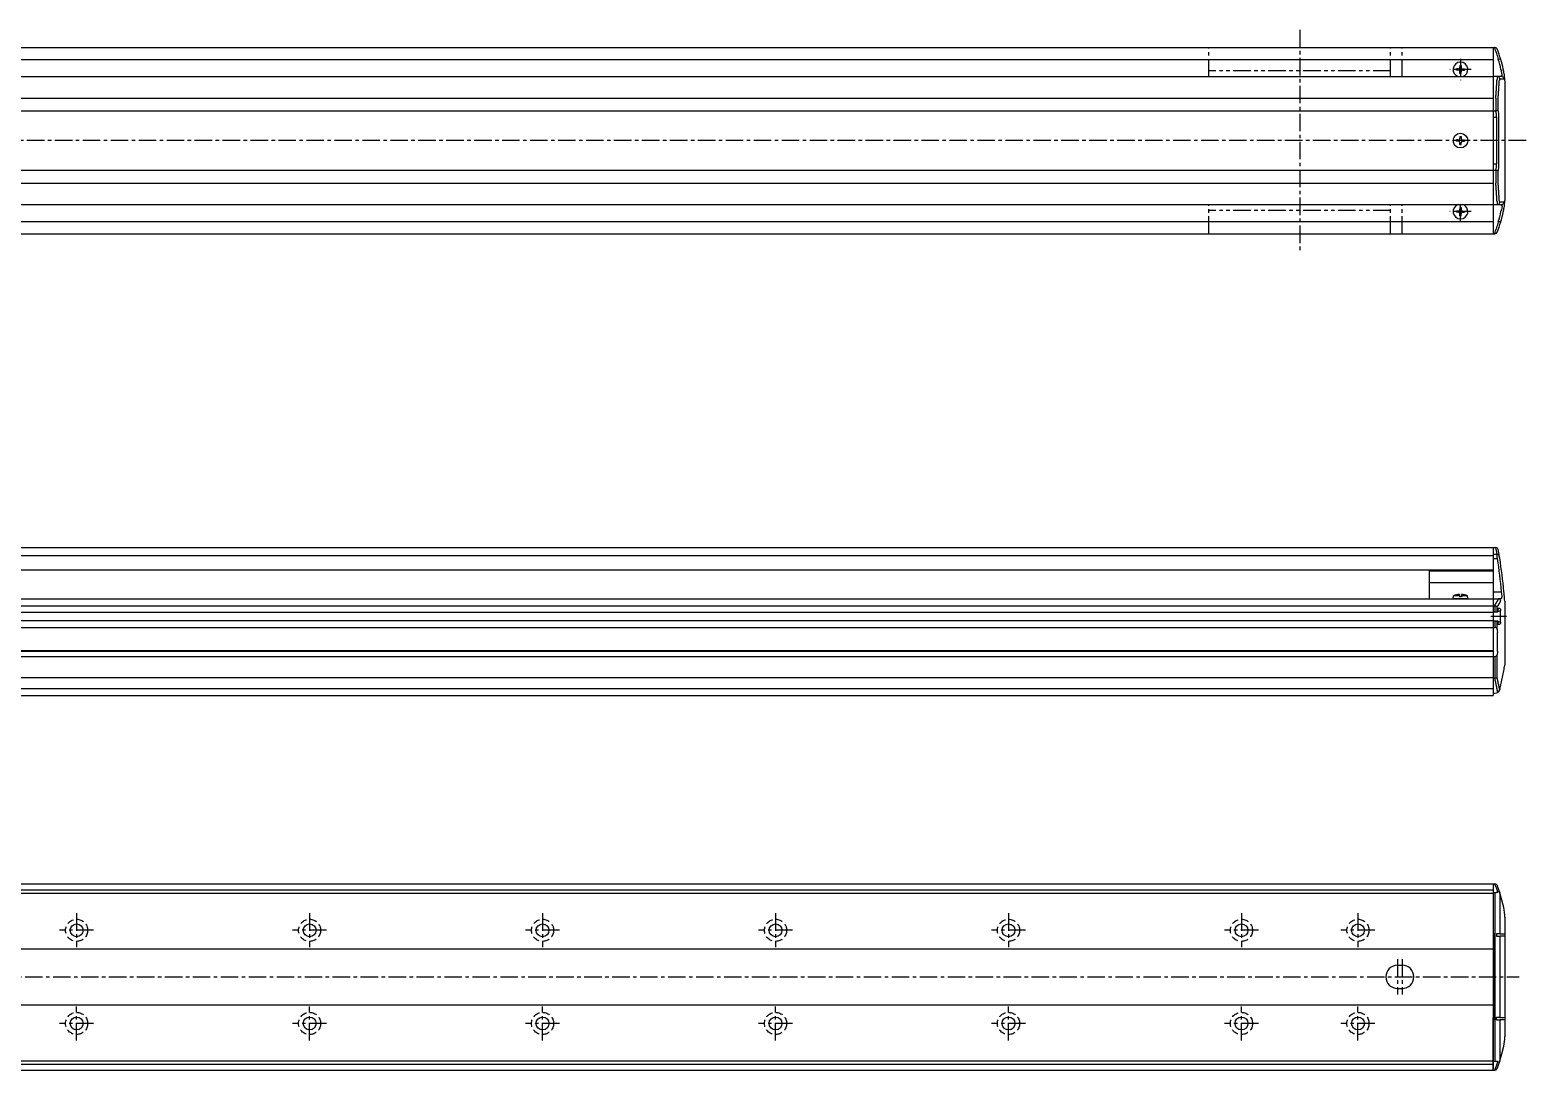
# Model space of a CAD drawing. Extents: x -493 to 783, y 41 to 537.
# Drawn here: x 140 to 783, y 90 to 537 of the extents above; entities that cross this region are included whole.
import ezdxf

# ---------------------------------------------------------------- set-up
doc = ezdxf.new("R2010")
doc.units = 0
for name, pattern in [('CENTER', [12, 7.5, -1.5, 1.5, -1.5]), ('DASHED', [4.5, 3, -1.5]), ('PHANTOM', [15, 7.5, -1.5, 1.5, -1.5, 1.5, -1.5])]:
    doc.linetypes.add(name, pattern=pattern)
doc.layers.get('0').update_dxf_attribs({"linetype": 'CONTINUOUS'})
doc.layers.add('CENTER', color=1, linetype='CENTER')

# ---------------------------------------------------------------- blocks, each defined once
blk = doc.blocks.new('DTL0004')
at = {"color": 0, "linetype": 'CONTINUOUS'}
for p, q in [((-3.15, 0), (-3.04, 1.3)), ((3.15, 0), (-3.15, 0)), ((-0.4, 1.3), (-3.04, 1.3)), ((-0.4, 1.89), (-0.4, 0.9)), ((0.4, 0.9), (-0.4, 0.9)), ((0.4, 1.89), (0.4, 0.9)), ((3.04, 1.3), (0.4, 1.3)), ((3.15, 0), (3.04, 1.3))]:
    blk.add_line(p, q, dxfattribs=at)
for start, end in [(92.87228, 112.35653), (67.64347, 87.12772)]:
    blk.add_arc((0, -6.08), 7.98, start, end, dxfattribs=at)
at = {"color": 0}
blk.add_point((0, 0), dxfattribs=at)
blk.add_point((0, 0), dxfattribs=at)

msp = doc.modelspace()

# ---------------------------------------------------------------- linework, layer by layer
at = {"color": 7, "linetype": 'CONTINUOUS'}
for p, q in [((-293.52, 529.44), (768.48, 529.44)), ((768.48, 529.44), (768.48, 449.44)), ((768.48, 529.44), (769.07, 529.44)), ((769.26, 529.44), (769.07, 529.44)), ((-25.52, 524.24), (768.48, 524.24)), ((754.23, 521.69), (754.23, 520.93)), ((754.23, 521.69), (754.73, 521.69)), ((754.73, 521.69), (754.73, 520.93)), ((770.87, 524.26), (770.73, 524.24)), ((-293.52, 516.94), (768.48, 516.94)), ((-25.52, 516.94), (768.48, 516.94)), ((752.73, 520.19), (752.73, 519.69)), ((753.48, 520.19), (752.73, 520.19)), ((753.48, 519.69), (752.73, 519.69)), ((754.23, 518.19), (754.23, 518.94)), ((754.23, 518.19), (754.73, 518.19)), ((754.73, 518.19), (754.73, 518.94)), ((755.48, 520.19), (756.23, 520.19)), ((755.48, 519.69), (756.23, 519.69)), ((756.23, 520.19), (756.23, 519.69)), ((772.15, 516.94), (768.48, 516.94)), ((771.32, 515.94), (773.15, 515.94)), ((771.87, 519.94), (772.08, 519.2)), ((773.06, 519.16), (772.85, 520.16)), ((773.39, 517.05), (773.38, 517.06)), ((773.48, 515.09), (773.48, 463.79)), ((-293.52, 507.71), (768.48, 507.71)), ((769.66, 507.69), (769.67, 507.69)), ((769.67, 507.69), (769.67, 502.19)), ((770.66, 502.78), (770.66, 507.51)), ((-293.52, 502.17), (768.48, 502.17)), ((768.48, 502.19), (769.56, 502.19)), ((769.67, 502.19), (769.56, 502.19)), ((768.48, 499.44), (770, 499.44)), ((770, 499.44), (770, 479.44)), ((770.98, 479.44), (770.98, 499.44)), ((752.73, 489.69), (752.73, 489.19)), ((753.48, 489.69), (752.73, 489.69)), ((753.48, 489.19), (752.73, 489.19)), ((754.23, 491.19), (754.23, 490.43)), ((754.23, 491.19), (754.73, 491.19)), ((754.23, 487.69), (754.23, 488.44)), ((754.73, 491.19), (754.73, 490.43)), ((754.73, 487.69), (754.73, 488.44)), ((755.48, 489.69), (756.23, 489.69)), ((755.48, 489.19), (756.23, 489.19)), ((756.23, 489.69), (756.23, 489.19)), ((754.23, 487.69), (754.73, 487.69)), ((-293.52, 476.7), (768.48, 476.7)), ((768.48, 479.44), (770, 479.44)), ((768.48, 476.69), (769.56, 476.69)), ((769.56, 476.69), (769.67, 476.68)), ((769.67, 476.68), (769.67, 471.19)), ((770.66, 471.36), (770.66, 476.1)), ((-293.52, 471.17), (768.48, 471.17)), ((769.67, 471.19), (769.66, 471.19)), ((773.15, 462.94), (771.32, 462.94)), ((-291.52, 461.94), (770.48, 461.94)), ((-25.52, 461.94), (768.48, 461.94)), ((752.73, 459.19), (752.73, 458.69)), ((753.48, 459.19), (752.73, 459.19)), ((753.48, 458.69), (752.73, 458.69)), ((754.23, 460.69), (754.23, 459.93)), ((754.23, 460.69), (754.73, 460.69)), ((754.23, 457.19), (754.23, 457.94)), ((754.23, 457.19), (754.73, 457.19)), ((754.73, 460.69), (754.73, 459.93)), ((754.73, 457.19), (754.73, 457.94)), ((755.48, 459.19), (756.23, 459.19)), ((755.48, 458.69), (756.23, 458.69)), ((756.23, 459.19), (756.23, 458.69)), ((768.48, 461.94), (772.15, 461.94)), ((771.87, 458.94), (772.08, 459.67)), ((772.85, 458.72), (773.06, 459.71)), ((773.38, 461.81), (773.39, 461.82)), ((-25.52, 454.64), (768.48, 454.64)), ((770.87, 454.61), (770.73, 454.63)), ((-293.52, 449.44), (768.48, 449.44)), ((768.48, 449.44), (769.07, 449.44)), ((769.07, 449.44), (769.26, 449.44)), ((-25.52, 314.76), (768.48, 314.76)), ((768.48, 314.76), (768.48, 252.26)), ((768.48, 314.76), (768.48, 305.26)), ((768.48, 314.76), (769.66, 314.76)), ((768.48, 314.76), (768.48, 305.26)), ((769.67, 314.76), (769.66, 314.76)), ((-25.52, 311.4), (768.48, 311.4)), ((768.48, 311.87), (770.18, 311.87)), ((768.48, 309.99), (770.33, 309.99)), ((-25.52, 305.26), (768.48, 305.26)), ((740.98, 305.26), (740.98, 292.76)), ((740.98, 304.79), (768.48, 304.79)), ((740.98, 299.8), (768.48, 299.8)), ((768.48, 295.76), (772.15, 295.76)), ((-293.52, 292.76), (768.48, 292.76)), ((-293.52, 289.76), (768.48, 289.76)), ((768.48, 292.76), (770.73, 292.76)), ((768.48, 292.76), (768.48, 251.26)), ((768.48, 289.76), (769.07, 289.76)), ((769.07, 289.76), (769.26, 289.74)), ((769.26, 289.74), (769.26, 287.16)), ((770.2, 287.16), (770.2, 289.18)), ((771.87, 292.76), (770.73, 292.76)), ((770.73, 292.76), (770.87, 292.75)), ((772.08, 292.85), (771.87, 292.76)), ((773.38, 293.08), (773.39, 293.06)), ((773.48, 291.76), (773.48, 264.26)), ((-293.52, 287.01), (768.48, 287.01)), ((-293.52, 283.51), (768.48, 283.51)), ((768.48, 287.16), (770.45, 287.16)), ((768.48, 283.36), (770.45, 283.36)), ((769.26, 283.36), (769.26, 280.49)), ((770.2, 279.69), (770.2, 283.36)), ((771.4, 288.61), (770.45, 288.61)), ((770.45, 288.61), (770.45, 287.16)), ((770.45, 287.61), (771.71, 287.61)), ((770.45, 283.36), (770.45, 281.91)), ((770.45, 282.91), (771.71, 282.91)), ((771.71, 282.91), (771.71, 287.61)), ((-293.52, 280.49), (768.48, 280.49)), ((768.48, 280.49), (769.26, 280.49)), ((770.34, 270.26), (770.34, 278.26)), ((770.45, 281.91), (771.4, 281.91)), ((-293.52, 270.56), (768.48, 270.56)), ((-293.52, 270.26), (768.48, 270.26)), ((-293.52, 268.02), (768.48, 268.02)), ((768.48, 268.02), (769.26, 268.02)), ((769.26, 268.02), (769.26, 258.76)), ((770.2, 259.03), (770.2, 268.83)), ((-293.52, 259.03), (768.48, 259.03)), ((768.48, 258.76), (769.21, 258.76)), ((769.26, 258.76), (769.21, 258.76)), ((-293.52, 254.26), (768.48, 254.26)), ((-293.52, 251.26), (768.48, 251.26)), ((768.48, 252.26), (769.43, 252.26)), ((771.37, 253.79), (771.33, 253.65)), ((-293.52, 170.47), (768.48, 170.47)), ((-293.52, 167.87), (768.48, 167.87)), ((768.48, 170.47), (768.48, 90.47)), ((768.48, 170.47), (768.48, 148.02)), ((768.48, 170.47), (769.21, 170.47)), ((769.21, 170.47), (769.26, 170.47)), ((-293.52, 166.47), (768.48, 166.47)), ((768.48, 166.72), (769.43, 166.72)), ((769.43, 94.23), (769.43, 166.72)), ((771.33, 166.68), (771.37, 166.56)), ((771.37, 166.56), (771.37, 148.97)), ((773.48, 156.12), (773.48, 104.82)), ((768.93, 148.97), (768.48, 148.97)), ((768.48, 148.02), (768.93, 148.02)), ((768.93, 148.97), (768.93, 111.97)), ((771.37, 148.97), (769.98, 148.97)), ((769.98, 148.97), (769.98, 147.97)), ((769.98, 147.97), (771.37, 147.97)), ((771.37, 148.97), (773.31, 148.97)), ((771.37, 147.97), (771.37, 112.97)), ((773.31, 147.97), (771.37, 147.97)), ((773.31, 148.97), (773.48, 148.92)), ((773.48, 147.91), (773.31, 147.97)), ((-293.52, 142.47), (768.48, 142.47)), ((727.48, 135.47), (729.48, 135.47)), ((727.48, 125.47), (729.48, 125.47)), ((-293.52, 118.47), (768.48, 118.47)), ((768.93, 112.93), (768.48, 112.92)), ((768.48, 90.47), (768.48, 112.92)), ((768.93, 111.97), (768.48, 111.97)), ((771.37, 112.97), (769.98, 112.97)), ((769.98, 111.97), (769.98, 112.97)), ((769.98, 111.97), (771.37, 111.97)), ((771.37, 112.97), (773.31, 112.97)), ((771.37, 111.97), (771.37, 94.39)), ((773.31, 111.97), (771.37, 111.97)), ((773.31, 112.97), (773.48, 113.04)), ((773.48, 112.03), (773.31, 111.97)), ((-293.52, 94.47), (768.48, 94.47)), ((-293.52, 93.07), (768.48, 93.07)), ((-293.52, 90.47), (768.48, 90.47)), ((768.48, 94.23), (769.43, 94.23)), ((768.48, 90.47), (769.21, 90.47)), ((769.26, 90.47), (769.21, 90.47)), ((771.37, 94.39), (771.33, 94.27))]:
    msp.add_line(p, q, dxfattribs=at)
at = {"color": 3, "linetype": 'PHANTOM'}
for p, q in [((646.48, 516.94), (646.48, 529.44)), ((724.48, 516.94), (724.48, 529.44)), ((729.48, 516.94), (729.48, 529.44)), ((724.48, 519.44), (646.48, 519.44)), ((646.48, 449.44), (646.48, 461.94)), ((724.48, 459.44), (646.48, 459.44)), ((724.48, 449.44), (724.48, 461.94)), ((729.48, 449.44), (729.48, 461.94))]:
    msp.add_line(p, q, dxfattribs=at)
at = {"color": 7, "linetype": 'CONTINUOUS'}
for points in [[(771.77, 524.26), (771.77, 524.26), (771.75, 524.28), (771.65, 524.34), (771.45, 524.35), (771.18, 524.32), (770.87, 524.26)], [(772.39, 517.74), (772.29, 518.3), (772.08, 519.2)], [(772.39, 461.13), (772.29, 460.57), (772.08, 459.67)], [(771.77, 454.61), (771.77, 454.61), (771.75, 454.59), (771.65, 454.53), (771.45, 454.52), (771.18, 454.55), (770.87, 454.61)], [(770.33, 309.99), (770.3, 310.42), (770.25, 311.04), (770.2, 311.54), (770.18, 311.87)], [(772.08, 292.85), (772.29, 293.25), (772.39, 293.71)], [(771.4, 288.61), (771.41, 288.61), (771.51, 288.54), (771.6, 288.37), (771.67, 288.13), (771.71, 287.83), (771.71, 287.61)], [(771.71, 282.91), (771.71, 282.81), (771.68, 282.49), (771.62, 282.2), (771.53, 282), (771.42, 281.91), (771.4, 281.91)], [(770.2, 279.69), (770.28, 279.2), (770.34, 278.26)], [(770.34, 270.26), (770.32, 269.71), (770.2, 268.83)], [(771.37, 253.79), (772.29, 257.88), (773.06, 261.84)], [(771.33, 166.68), (771.28, 166.78), (771.14, 166.91), (770.88, 166.97), (770.49, 166.9)], [(773.06, 160.2), (772.29, 163.47), (771.37, 166.56)], [(771.37, 94.39), (772.29, 97.48), (773.06, 100.75)], [(770.49, 94.05), (770.7, 93.99), (771, 93.99), (771.23, 94.1), (771.33, 94.27)]]:
    msp.add_lwpolyline(points, dxfattribs=at)
for points in [[(769.66, 507.68, 0), (769.67, 507.75, 0), (769.67, 507.81, 0), (769.68, 507.87, 0), (769.68, 507.93, 0), (769.68, 507.99, 0), (769.69, 508.06, 0), (769.69, 508.12, 0), (769.7, 508.18, 0), (769.7, 508.24, 0), (769.7, 508.3, 0), (769.71, 508.37, 0), (769.71, 508.43, 0), (769.72, 508.49, 0), (769.72, 508.55, 0), (769.73, 508.61, 0), (769.73, 508.68, 0), (769.73, 508.74, 0), (769.74, 508.8, 0), (769.74, 508.86, 0), (769.75, 508.92, 0), (769.75, 508.99, 0), (769.75, 509.05, 0), (769.76, 509.11, 0), (769.76, 509.17, 0), (769.77, 509.23, 0), (769.77, 509.29, 0), (769.77, 509.36, 0), (769.78, 509.42, 0), (769.78, 509.48, 0), (769.79, 509.54, 0), (769.79, 509.6, 0), (769.8, 509.67, 0), (769.8, 509.73, 0), (769.8, 509.79, 0), (769.81, 509.85, 0), (769.81, 509.91, 0), (769.82, 509.98, 0), (769.82, 510.04, 0), (769.82, 510.1, 0), (769.83, 510.16, 0), (769.83, 510.22, 0), (769.84, 510.29, 0), (769.84, 510.35, 0), (769.84, 510.41, 0), (769.85, 510.47, 0), (769.85, 510.53, 0), (769.86, 510.6, 0), (769.86, 510.66, 0), (769.86, 510.72, 0), (769.87, 510.78, 0), (769.87, 510.84, 0), (769.88, 510.91, 0), (769.88, 510.97, 0), (769.88, 511.03, 0), (769.89, 511.09, 0), (769.89, 511.15, 0), (769.9, 511.22, 0), (769.9, 511.28, 0), (769.9, 511.34, 0), (769.91, 511.4, 0), (769.91, 511.46, 0), (769.92, 511.53, 0), (769.92, 511.59, 0), (769.92, 511.65, 0), (769.93, 511.71, 0), (769.93, 511.77, 0), (769.94, 511.84, 0), (769.94, 511.9, 0), (769.94, 511.96, 0), (769.95, 512.02, 0), (769.95, 512.08, 0), (769.96, 512.15, 0), (769.96, 512.21, 0), (769.96, 512.27, 0), (769.97, 512.33, 0), (769.97, 512.39, 0), (769.98, 512.46, 0), (769.98, 512.52, 0), (769.98, 512.58, 0), (769.99, 512.64, 0), (769.99, 512.7, 0), (770, 512.77, 0), (770, 512.83, 0), (770, 512.89, 0), (770.01, 512.95, 0), (770.01, 513.01, 0), (770.02, 513.08, 0), (770.02, 513.14, 0), (770.02, 513.2, 0), (770.03, 513.26, 0), (770.03, 513.32, 0), (770.04, 513.39, 0), (770.04, 513.45, 0), (770.04, 513.51, 0), (770.05, 513.57, 0), (770.05, 513.63, 0), (770.06, 513.7, 0), (770.06, 513.76, 0), (770.06, 513.82, 0), (770.07, 513.88, 0), (770.07, 513.94, 0), (770.07, 514.01, 0), (770.08, 514.07, 0), (770.08, 514.13, 0), (770.09, 514.19, 0), (770.09, 514.25, 0), (770.09, 514.32, 0), (770.1, 514.38, 0), (770.1, 514.44, 0), (770.11, 514.5, 0), (770.11, 514.56, 0), (770.11, 514.63, 0), (770.12, 514.69, 0), (770.12, 514.75, 0), (770.13, 514.81, 0), (770.13, 514.87, 0), (770.13, 514.94, 0), (770.14, 515, 0), (770.14, 515.06, 0), (770.14, 515.12, 0), (770.15, 515.18, 0), (770.15, 515.25, 0), (770.16, 515.31, 0), (770.16, 515.37, 0), (770.16, 515.43, 0), (770.17, 515.49, 0), (770.17, 515.56, 0), (770.18, 515.62, 0)], [(770.66, 507.51, 0), (770.66, 507.57, 0), (770.67, 507.63, 0), (770.67, 507.69, 0), (770.67, 507.75, 0), (770.68, 507.81, 0), (770.68, 507.87, 0), (770.69, 507.93, 0), (770.69, 507.99, 0), (770.69, 508.05, 0), (770.7, 508.11, 0), (770.7, 508.18, 0), (770.71, 508.24, 0), (770.71, 508.3, 0), (770.72, 508.36, 0), (770.72, 508.42, 0), (770.72, 508.48, 0), (770.73, 508.54, 0), (770.73, 508.6, 0), (770.74, 508.66, 0), (770.74, 508.72, 0), (770.74, 508.78, 0), (770.75, 508.84, 0), (770.75, 508.9, 0), (770.76, 508.96, 0), (770.76, 509.02, 0), (770.76, 509.08, 0), (770.77, 509.15, 0), (770.77, 509.21, 0), (770.78, 509.27, 0), (770.78, 509.33, 0), (770.78, 509.39, 0), (770.79, 509.45, 0), (770.79, 509.51, 0), (770.8, 509.57, 0), (770.8, 509.63, 0), (770.8, 509.69, 0), (770.81, 509.75, 0), (770.81, 509.81, 0), (770.82, 509.87, 0), (770.82, 509.93, 0), (770.82, 509.99, 0), (770.83, 510.06, 0), (770.83, 510.12, 0), (770.84, 510.18, 0), (770.84, 510.24, 0), (770.84, 510.3, 0), (770.85, 510.36, 0), (770.85, 510.42, 0), (770.86, 510.48, 0), (770.86, 510.54, 0), (770.86, 510.6, 0), (770.87, 510.66, 0), (770.87, 510.72, 0), (770.88, 510.78, 0), (770.88, 510.84, 0), (770.88, 510.9, 0), (770.89, 510.97, 0), (770.89, 511.03, 0), (770.9, 511.09, 0), (770.9, 511.15, 0), (770.9, 511.21, 0), (770.91, 511.27, 0), (770.91, 511.33, 0), (770.91, 511.39, 0), (770.92, 511.45, 0), (770.92, 511.51, 0), (770.93, 511.57, 0), (770.93, 511.63, 0), (770.93, 511.69, 0), (770.94, 511.75, 0), (770.94, 511.82, 0), (770.95, 511.88, 0), (770.95, 511.94, 0), (770.95, 512, 0), (770.96, 512.06, 0), (770.96, 512.12, 0), (770.97, 512.18, 0), (770.97, 512.24, 0), (770.97, 512.3, 0), (770.98, 512.36, 0), (770.98, 512.42, 0), (770.99, 512.48, 0), (770.99, 512.54, 0), (770.99, 512.6, 0), (771, 512.67, 0), (771, 512.73, 0), (771, 512.79, 0), (771.01, 512.85, 0), (771.01, 512.91, 0), (771.02, 512.97, 0), (771.02, 513.03, 0), (771.02, 513.09, 0), (771.03, 513.15, 0), (771.03, 513.21, 0), (771.04, 513.27, 0), (771.04, 513.33, 0), (771.04, 513.39, 0), (771.05, 513.45, 0), (771.05, 513.52, 0), (771.05, 513.58, 0), (771.06, 513.64, 0), (771.06, 513.7, 0), (771.07, 513.76, 0), (771.07, 513.82, 0), (771.07, 513.88, 0), (771.08, 513.94, 0), (771.08, 514, 0), (771.09, 514.06, 0), (771.09, 514.12, 0), (771.09, 514.18, 0), (771.1, 514.24, 0), (771.1, 514.3, 0), (771.1, 514.37, 0), (771.11, 514.43, 0), (771.11, 514.49, 0), (771.12, 514.55, 0), (771.12, 514.61, 0), (771.12, 514.67, 0), (771.13, 514.73, 0), (771.13, 514.79, 0), (771.13, 514.85, 0), (771.14, 514.91, 0), (771.14, 514.97, 0), (771.15, 515.03, 0), (771.15, 515.09, 0), (771.15, 515.16, 0), (771.16, 515.22, 0), (771.16, 515.28, 0)], [(770.18, 463.25, 0), (770.17, 463.31, 0), (770.17, 463.38, 0), (770.16, 463.44, 0), (770.16, 463.5, 0), (770.16, 463.56, 0), (770.15, 463.62, 0), (770.15, 463.69, 0), (770.14, 463.75, 0), (770.14, 463.81, 0), (770.14, 463.87, 0), (770.13, 463.93, 0), (770.13, 464, 0), (770.13, 464.06, 0), (770.12, 464.12, 0), (770.12, 464.18, 0), (770.11, 464.24, 0), (770.11, 464.31, 0), (770.11, 464.37, 0), (770.1, 464.43, 0), (770.1, 464.49, 0), (770.09, 464.55, 0), (770.09, 464.62, 0), (770.09, 464.68, 0), (770.08, 464.74, 0), (770.08, 464.8, 0), (770.07, 464.86, 0), (770.07, 464.93, 0), (770.07, 464.99, 0), (770.06, 465.05, 0), (770.06, 465.11, 0), (770.06, 465.17, 0), (770.05, 465.24, 0), (770.05, 465.3, 0), (770.04, 465.36, 0), (770.04, 465.42, 0), (770.04, 465.48, 0), (770.03, 465.55, 0), (770.03, 465.61, 0), (770.02, 465.67, 0), (770.02, 465.73, 0), (770.02, 465.79, 0), (770.01, 465.86, 0), (770.01, 465.92, 0), (770, 465.98, 0), (770, 466.04, 0), (770, 466.1, 0), (769.99, 466.17, 0), (769.99, 466.23, 0), (769.98, 466.29, 0), (769.98, 466.35, 0), (769.98, 466.41, 0), (769.97, 466.48, 0), (769.97, 466.54, 0), (769.96, 466.6, 0), (769.96, 466.66, 0), (769.96, 466.72, 0), (769.95, 466.79, 0), (769.95, 466.85, 0), (769.94, 466.91, 0), (769.94, 466.97, 0), (769.94, 467.03, 0), (769.93, 467.1, 0), (769.93, 467.16, 0), (769.92, 467.22, 0), (769.92, 467.28, 0), (769.92, 467.34, 0), (769.91, 467.41, 0), (769.91, 467.47, 0), (769.9, 467.53, 0), (769.9, 467.59, 0), (769.9, 467.65, 0), (769.89, 467.72, 0), (769.89, 467.78, 0), (769.88, 467.84, 0), (769.88, 467.9, 0), (769.88, 467.96, 0), (769.87, 468.03, 0), (769.87, 468.09, 0), (769.86, 468.15, 0), (769.86, 468.21, 0), (769.86, 468.27, 0), (769.85, 468.34, 0), (769.85, 468.4, 0), (769.84, 468.46, 0), (769.84, 468.52, 0), (769.84, 468.58, 0), (769.83, 468.65, 0), (769.83, 468.71, 0), (769.82, 468.77, 0), (769.82, 468.83, 0), (769.82, 468.89, 0), (769.81, 468.96, 0), (769.81, 469.02, 0), (769.8, 469.08, 0), (769.8, 469.14, 0), (769.8, 469.2, 0), (769.79, 469.27, 0), (769.79, 469.33, 0), (769.78, 469.39, 0), (769.78, 469.45, 0), (769.77, 469.51, 0), (769.77, 469.58, 0), (769.77, 469.64, 0), (769.76, 469.7, 0), (769.76, 469.76, 0), (769.75, 469.82, 0), (769.75, 469.88, 0), (769.75, 469.95, 0), (769.74, 470.01, 0), (769.74, 470.07, 0), (769.73, 470.13, 0), (769.73, 470.19, 0), (769.73, 470.26, 0), (769.72, 470.32, 0), (769.72, 470.38, 0), (769.71, 470.44, 0), (769.71, 470.5, 0), (769.7, 470.57, 0), (769.7, 470.63, 0), (769.7, 470.69, 0), (769.69, 470.75, 0), (769.69, 470.81, 0), (769.68, 470.88, 0), (769.68, 470.94, 0), (769.68, 471, 0), (769.67, 471.06, 0), (769.67, 471.12, 0), (769.66, 471.18, 0)], [(771.16, 463.59, 0), (771.16, 463.65, 0), (771.15, 463.71, 0), (771.15, 463.78, 0), (771.15, 463.84, 0), (771.14, 463.9, 0), (771.14, 463.96, 0), (771.13, 464.02, 0), (771.13, 464.08, 0), (771.13, 464.14, 0), (771.12, 464.2, 0), (771.12, 464.26, 0), (771.12, 464.32, 0), (771.11, 464.38, 0), (771.11, 464.44, 0), (771.1, 464.5, 0), (771.1, 464.57, 0), (771.1, 464.63, 0), (771.09, 464.69, 0), (771.09, 464.75, 0), (771.09, 464.81, 0), (771.08, 464.87, 0), (771.08, 464.93, 0), (771.07, 464.99, 0), (771.07, 465.05, 0), (771.07, 465.11, 0), (771.06, 465.17, 0), (771.06, 465.23, 0), (771.05, 465.29, 0), (771.05, 465.35, 0), (771.05, 465.42, 0), (771.04, 465.48, 0), (771.04, 465.54, 0), (771.04, 465.6, 0), (771.03, 465.66, 0), (771.03, 465.72, 0), (771.02, 465.78, 0), (771.02, 465.84, 0), (771.02, 465.9, 0), (771.01, 465.96, 0), (771.01, 466.02, 0), (771, 466.08, 0), (771, 466.14, 0), (771, 466.2, 0), (770.99, 466.27, 0), (770.99, 466.33, 0), (770.99, 466.39, 0), (770.98, 466.45, 0), (770.98, 466.51, 0), (770.97, 466.57, 0), (770.97, 466.63, 0), (770.97, 466.69, 0), (770.96, 466.75, 0), (770.96, 466.81, 0), (770.95, 466.87, 0), (770.95, 466.93, 0), (770.95, 466.99, 0), (770.94, 467.05, 0), (770.94, 467.12, 0), (770.93, 467.18, 0), (770.93, 467.24, 0), (770.93, 467.3, 0), (770.92, 467.36, 0), (770.92, 467.42, 0), (770.91, 467.48, 0), (770.91, 467.54, 0), (770.91, 467.6, 0), (770.9, 467.66, 0), (770.9, 467.72, 0), (770.9, 467.78, 0), (770.89, 467.84, 0), (770.89, 467.9, 0), (770.88, 467.97, 0), (770.88, 468.03, 0), (770.88, 468.09, 0), (770.87, 468.15, 0), (770.87, 468.21, 0), (770.86, 468.27, 0), (770.86, 468.33, 0), (770.86, 468.39, 0), (770.85, 468.45, 0), (770.85, 468.51, 0), (770.84, 468.57, 0), (770.84, 468.63, 0), (770.84, 468.69, 0), (770.83, 468.75, 0), (770.83, 468.81, 0), (770.82, 468.88, 0), (770.82, 468.94, 0), (770.82, 469, 0), (770.81, 469.06, 0), (770.81, 469.12, 0), (770.8, 469.18, 0), (770.8, 469.24, 0), (770.8, 469.3, 0), (770.79, 469.36, 0), (770.79, 469.42, 0), (770.78, 469.48, 0), (770.78, 469.54, 0), (770.78, 469.6, 0), (770.77, 469.66, 0), (770.77, 469.72, 0), (770.76, 469.78, 0), (770.76, 469.85, 0), (770.76, 469.91, 0), (770.75, 469.97, 0), (770.75, 470.03, 0), (770.74, 470.09, 0), (770.74, 470.15, 0), (770.74, 470.21, 0), (770.73, 470.27, 0), (770.73, 470.33, 0), (770.72, 470.39, 0), (770.72, 470.45, 0), (770.72, 470.51, 0), (770.71, 470.57, 0), (770.71, 470.63, 0), (770.7, 470.69, 0), (770.7, 470.76, 0), (770.69, 470.82, 0), (770.69, 470.88, 0), (770.69, 470.94, 0), (770.68, 471, 0), (770.68, 471.06, 0), (770.67, 471.12, 0), (770.67, 471.18, 0), (770.67, 471.24, 0), (770.66, 471.3, 0), (770.66, 471.36, 0)], [(769.07, 289.76, 0), (769.08, 289.78, 0), (769.1, 289.8, 0), (769.11, 289.83, 0), (769.13, 289.85, 0), (769.15, 289.87, 0), (769.16, 289.9, 0), (769.18, 289.92, 0), (769.19, 289.94, 0), (769.21, 289.96, 0), (769.22, 289.99, 0), (769.24, 290.01, 0), (769.26, 290.03, 0), (769.27, 290.06, 0), (769.29, 290.08, 0), (769.3, 290.1, 0), (769.32, 290.13, 0), (769.33, 290.15, 0), (769.35, 290.17, 0), (769.36, 290.19, 0), (769.38, 290.22, 0), (769.4, 290.24, 0), (769.41, 290.26, 0), (769.43, 290.29, 0), (769.44, 290.31, 0), (769.46, 290.33, 0), (769.47, 290.36, 0), (769.49, 290.38, 0), (769.5, 290.4, 0), (769.52, 290.43, 0), (769.53, 290.45, 0), (769.55, 290.47, 0), (769.56, 290.5, 0), (769.58, 290.52, 0), (769.59, 290.54, 0), (769.61, 290.57, 0), (769.62, 290.59, 0), (769.64, 290.61, 0), (769.65, 290.63, 0), (769.67, 290.66, 0), (769.68, 290.68, 0), (769.7, 290.7, 0), (769.71, 290.73, 0), (769.73, 290.75, 0), (769.74, 290.77, 0), (769.76, 290.8, 0), (769.77, 290.82, 0), (769.79, 290.84, 0), (769.8, 290.87, 0), (769.81, 290.89, 0), (769.83, 290.91, 0), (769.84, 290.94, 0), (769.86, 290.96, 0), (769.87, 290.98, 0), (769.89, 291.01, 0), (769.9, 291.03, 0), (769.92, 291.05, 0), (769.93, 291.08, 0), (769.94, 291.1, 0), (769.96, 291.12, 0), (769.97, 291.15, 0), (769.99, 291.17, 0), (770, 291.19, 0), (770.02, 291.22, 0), (770.03, 291.24, 0), (770.04, 291.26, 0), (770.06, 291.29, 0), (770.07, 291.31, 0), (770.09, 291.33, 0), (770.1, 291.36, 0), (770.11, 291.38, 0), (770.13, 291.4, 0), (770.14, 291.43, 0), (770.16, 291.45, 0), (770.17, 291.47, 0), (770.18, 291.5, 0), (770.2, 291.52, 0), (770.21, 291.54, 0), (770.22, 291.57, 0), (770.24, 291.59, 0), (770.25, 291.61, 0), (770.27, 291.64, 0), (770.28, 291.66, 0), (770.29, 291.69, 0), (770.31, 291.71, 0), (770.32, 291.73, 0), (770.33, 291.76, 0), (770.35, 291.78, 0), (770.36, 291.8, 0), (770.37, 291.83, 0), (770.39, 291.85, 0), (770.4, 291.87, 0), (770.41, 291.9, 0), (770.43, 291.92, 0), (770.44, 291.94, 0), (770.45, 291.97, 0), (770.47, 291.99, 0), (770.48, 292.01, 0), (770.49, 292.04, 0), (770.51, 292.06, 0), (770.52, 292.08, 0), (770.53, 292.11, 0), (770.54, 292.13, 0), (770.56, 292.16, 0), (770.57, 292.18, 0), (770.58, 292.2, 0), (770.6, 292.23, 0), (770.61, 292.25, 0), (770.62, 292.27, 0), (770.64, 292.3, 0), (770.65, 292.32, 0), (770.66, 292.34, 0), (770.67, 292.37, 0), (770.69, 292.39, 0), (770.7, 292.42, 0), (770.71, 292.44, 0), (770.72, 292.46, 0), (770.74, 292.49, 0), (770.75, 292.51, 0), (770.76, 292.53, 0), (770.77, 292.56, 0), (770.79, 292.58, 0), (770.8, 292.6, 0), (770.81, 292.63, 0), (770.82, 292.65, 0), (770.84, 292.68, 0), (770.85, 292.7, 0), (770.86, 292.72, 0), (770.87, 292.75, 0)], [(770.2, 289.18, 0), (770.21, 289.2, 0), (770.22, 289.22, 0), (770.24, 289.24, 0), (770.25, 289.26, 0), (770.26, 289.28, 0), (770.28, 289.3, 0), (770.29, 289.32, 0), (770.3, 289.34, 0), (770.32, 289.36, 0), (770.33, 289.38, 0), (770.35, 289.4, 0), (770.36, 289.42, 0), (770.37, 289.44, 0), (770.39, 289.46, 0), (770.4, 289.48, 0), (770.41, 289.5, 0), (770.43, 289.52, 0), (770.44, 289.54, 0), (770.45, 289.56, 0), (770.47, 289.58, 0), (770.48, 289.6, 0), (770.49, 289.62, 0), (770.5, 289.64, 0), (770.52, 289.66, 0), (770.53, 289.68, 0), (770.54, 289.7, 0), (770.56, 289.72, 0), (770.57, 289.74, 0), (770.58, 289.76, 0), (770.6, 289.78, 0), (770.61, 289.8, 0), (770.62, 289.82, 0), (770.64, 289.84, 0), (770.65, 289.86, 0), (770.66, 289.88, 0), (770.67, 289.9, 0), (770.69, 289.92, 0), (770.7, 289.94, 0), (770.71, 289.96, 0), (770.73, 289.98, 0), (770.74, 290, 0), (770.75, 290.02, 0), (770.76, 290.04, 0), (770.78, 290.06, 0), (770.79, 290.08, 0), (770.8, 290.1, 0), (770.81, 290.12, 0), (770.83, 290.14, 0), (770.84, 290.16, 0), (770.85, 290.18, 0), (770.87, 290.2, 0), (770.88, 290.22, 0), (770.89, 290.24, 0), (770.9, 290.26, 0), (770.92, 290.28, 0), (770.93, 290.3, 0), (770.94, 290.32, 0), (770.95, 290.34, 0), (770.96, 290.36, 0), (770.98, 290.38, 0), (770.99, 290.4, 0), (771, 290.42, 0), (771.01, 290.44, 0), (771.03, 290.46, 0), (771.04, 290.48, 0), (771.05, 290.5, 0), (771.06, 290.52, 0), (771.08, 290.54, 0), (771.09, 290.56, 0), (771.1, 290.58, 0), (771.11, 290.6, 0), (771.12, 290.62, 0), (771.14, 290.64, 0), (771.15, 290.66, 0), (771.16, 290.68, 0), (771.17, 290.7, 0), (771.18, 290.72, 0), (771.2, 290.74, 0), (771.21, 290.76, 0), (771.22, 290.78, 0), (771.23, 290.8, 0), (771.24, 290.82, 0), (771.26, 290.84, 0), (771.27, 290.86, 0), (771.28, 290.88, 0), (771.29, 290.9, 0), (771.3, 290.92, 0), (771.31, 290.94, 0), (771.33, 290.96, 0), (771.34, 290.99, 0), (771.35, 291.01, 0), (771.36, 291.03, 0), (771.37, 291.05, 0), (771.38, 291.07, 0), (771.4, 291.09, 0), (771.41, 291.11, 0), (771.42, 291.13, 0), (771.43, 291.15, 0), (771.44, 291.17, 0), (771.45, 291.19, 0), (771.47, 291.21, 0), (771.48, 291.23, 0), (771.49, 291.25, 0), (771.5, 291.27, 0), (771.51, 291.29, 0), (771.52, 291.31, 0), (771.53, 291.33, 0), (771.54, 291.35, 0), (771.56, 291.37, 0), (771.57, 291.39, 0), (771.58, 291.41, 0), (771.59, 291.43, 0), (771.6, 291.45, 0), (771.61, 291.47, 0), (771.62, 291.49, 0), (771.63, 291.51, 0), (771.65, 291.53, 0), (771.66, 291.55, 0), (771.67, 291.57, 0), (771.68, 291.59, 0), (771.69, 291.61, 0), (771.7, 291.64, 0), (771.71, 291.66, 0), (771.72, 291.68, 0), (771.73, 291.7, 0), (771.74, 291.72, 0), (771.76, 291.74, 0), (771.77, 291.76, 0)], [(770.49, 252.56, 0), (770.48, 252.61, 0), (770.47, 252.66, 0), (770.46, 252.71, 0), (770.45, 252.76, 0), (770.44, 252.81, 0), (770.44, 252.86, 0), (770.43, 252.91, 0), (770.42, 252.96, 0), (770.41, 253, 0), (770.4, 253.05, 0), (770.39, 253.1, 0), (770.38, 253.15, 0), (770.37, 253.2, 0), (770.36, 253.25, 0), (770.35, 253.3, 0), (770.34, 253.35, 0), (770.33, 253.39, 0), (770.32, 253.44, 0), (770.32, 253.49, 0), (770.31, 253.54, 0), (770.3, 253.59, 0), (770.29, 253.64, 0), (770.28, 253.69, 0), (770.27, 253.74, 0), (770.26, 253.78, 0), (770.25, 253.83, 0), (770.24, 253.88, 0), (770.23, 253.93, 0), (770.22, 253.98, 0), (770.21, 254.03, 0), (770.2, 254.08, 0), (770.19, 254.13, 0), (770.18, 254.17, 0), (770.17, 254.22, 0), (770.16, 254.27, 0), (770.15, 254.32, 0), (770.14, 254.37, 0), (770.13, 254.42, 0), (770.13, 254.47, 0), (770.12, 254.51, 0), (770.11, 254.56, 0), (770.1, 254.61, 0), (770.09, 254.66, 0), (770.08, 254.71, 0), (770.07, 254.76, 0), (770.06, 254.81, 0), (770.05, 254.85, 0), (770.04, 254.9, 0), (770.03, 254.95, 0), (770.02, 255, 0), (770.01, 255.05, 0), (770, 255.1, 0), (769.99, 255.15, 0), (769.98, 255.19, 0), (769.97, 255.24, 0), (769.96, 255.29, 0), (769.95, 255.34, 0), (769.94, 255.39, 0), (769.93, 255.44, 0), (769.92, 255.48, 0), (769.91, 255.53, 0), (769.9, 255.58, 0), (769.89, 255.63, 0), (769.88, 255.68, 0), (769.87, 255.73, 0), (769.86, 255.78, 0), (769.85, 255.82, 0), (769.84, 255.87, 0), (769.83, 255.92, 0), (769.82, 255.97, 0), (769.81, 256.02, 0), (769.8, 256.07, 0), (769.79, 256.11, 0), (769.78, 256.16, 0), (769.77, 256.21, 0), (769.76, 256.26, 0), (769.75, 256.31, 0), (769.74, 256.36, 0), (769.73, 256.4, 0), (769.72, 256.45, 0), (769.71, 256.5, 0), (769.7, 256.55, 0), (769.69, 256.6, 0), (769.68, 256.64, 0), (769.67, 256.69, 0), (769.66, 256.74, 0), (769.65, 256.79, 0), (769.64, 256.84, 0), (769.63, 256.89, 0), (769.62, 256.93, 0), (769.61, 256.98, 0), (769.59, 257.03, 0), (769.58, 257.08, 0), (769.57, 257.13, 0), (769.56, 257.17, 0), (769.55, 257.22, 0), (769.54, 257.27, 0), (769.53, 257.32, 0), (769.52, 257.37, 0), (769.51, 257.42, 0), (769.5, 257.46, 0), (769.49, 257.51, 0), (769.48, 257.56, 0), (769.47, 257.61, 0), (769.46, 257.66, 0), (769.45, 257.7, 0), (769.44, 257.75, 0), (769.43, 257.8, 0), (769.42, 257.85, 0), (769.41, 257.9, 0), (769.4, 257.94, 0), (769.38, 257.99, 0), (769.37, 258.04, 0), (769.36, 258.09, 0), (769.35, 258.14, 0), (769.34, 258.18, 0), (769.33, 258.23, 0), (769.32, 258.28, 0), (769.31, 258.33, 0), (769.3, 258.37, 0), (769.29, 258.42, 0), (769.28, 258.47, 0), (769.27, 258.52, 0), (769.26, 258.57, 0), (769.24, 258.61, 0), (769.23, 258.66, 0), (769.22, 258.71, 0), (769.21, 258.76, 0)], [(771.33, 253.65, 0), (771.32, 253.69, 0), (771.31, 253.73, 0), (771.31, 253.78, 0), (771.3, 253.82, 0), (771.29, 253.86, 0), (771.28, 253.9, 0), (771.27, 253.94, 0), (771.27, 253.99, 0), (771.26, 254.03, 0), (771.25, 254.07, 0), (771.24, 254.11, 0), (771.23, 254.16, 0), (771.22, 254.2, 0), (771.22, 254.24, 0), (771.21, 254.28, 0), (771.2, 254.33, 0), (771.19, 254.37, 0), (771.18, 254.41, 0), (771.17, 254.45, 0), (771.17, 254.5, 0), (771.16, 254.54, 0), (771.15, 254.58, 0), (771.14, 254.62, 0), (771.13, 254.66, 0), (771.12, 254.71, 0), (771.11, 254.75, 0), (771.11, 254.79, 0), (771.1, 254.83, 0), (771.09, 254.88, 0), (771.08, 254.92, 0), (771.07, 254.96, 0), (771.06, 255, 0), (771.06, 255.04, 0), (771.05, 255.09, 0), (771.04, 255.13, 0), (771.03, 255.17, 0), (771.02, 255.21, 0), (771.01, 255.26, 0), (771, 255.3, 0), (771, 255.34, 0), (770.99, 255.38, 0), (770.98, 255.42, 0), (770.97, 255.47, 0), (770.96, 255.51, 0), (770.95, 255.55, 0), (770.94, 255.59, 0), (770.93, 255.63, 0), (770.93, 255.68, 0), (770.92, 255.72, 0), (770.91, 255.76, 0), (770.9, 255.8, 0), (770.89, 255.85, 0), (770.88, 255.89, 0), (770.87, 255.93, 0), (770.86, 255.97, 0), (770.86, 256.01, 0), (770.85, 256.06, 0), (770.84, 256.1, 0), (770.83, 256.14, 0), (770.82, 256.18, 0), (770.81, 256.22, 0), (770.8, 256.27, 0), (770.79, 256.31, 0), (770.79, 256.35, 0), (770.78, 256.39, 0), (770.77, 256.43, 0), (770.76, 256.48, 0), (770.75, 256.52, 0), (770.74, 256.56, 0), (770.73, 256.6, 0), (770.72, 256.64, 0), (770.71, 256.69, 0), (770.71, 256.73, 0), (770.7, 256.77, 0), (770.69, 256.81, 0), (770.68, 256.85, 0), (770.67, 256.9, 0), (770.66, 256.94, 0), (770.65, 256.98, 0), (770.64, 257.02, 0), (770.63, 257.06, 0), (770.62, 257.11, 0), (770.62, 257.15, 0), (770.61, 257.19, 0), (770.6, 257.23, 0), (770.59, 257.27, 0), (770.58, 257.31, 0), (770.57, 257.36, 0), (770.56, 257.4, 0), (770.55, 257.44, 0), (770.54, 257.48, 0), (770.53, 257.52, 0), (770.52, 257.57, 0), (770.51, 257.61, 0), (770.51, 257.65, 0), (770.5, 257.69, 0), (770.49, 257.73, 0), (770.48, 257.77, 0), (770.47, 257.82, 0), (770.46, 257.86, 0), (770.45, 257.9, 0), (770.44, 257.94, 0), (770.43, 257.98, 0), (770.42, 258.03, 0), (770.41, 258.07, 0), (770.4, 258.11, 0), (770.39, 258.15, 0), (770.39, 258.19, 0), (770.38, 258.23, 0), (770.37, 258.28, 0), (770.36, 258.32, 0), (770.35, 258.36, 0), (770.34, 258.4, 0), (770.33, 258.44, 0), (770.32, 258.48, 0), (770.31, 258.53, 0), (770.3, 258.57, 0), (770.29, 258.61, 0), (770.28, 258.65, 0), (770.27, 258.69, 0), (770.26, 258.73, 0), (770.25, 258.78, 0), (770.24, 258.82, 0), (770.23, 258.86, 0), (770.22, 258.9, 0), (770.22, 258.94, 0), (770.21, 258.98, 0), (770.2, 259.03, 0)], [(769.43, 166.72, 0), (769.43, 166.72, 0), (769.44, 166.72, 0), (769.45, 166.72, 0), (769.46, 166.72, 0), (769.47, 166.72, 0), (769.48, 166.72, 0), (769.49, 166.72, 0), (769.5, 166.72, 0), (769.5, 166.72, 0), (769.51, 166.72, 0), (769.52, 166.72, 0), (769.53, 166.72, 0), (769.54, 166.72, 0), (769.55, 166.72, 0), (769.56, 166.72, 0), (769.57, 166.72, 0), (769.57, 166.72, 0), (769.58, 166.72, 0), (769.59, 166.72, 0), (769.6, 166.72, 0), (769.61, 166.72, 0), (769.62, 166.72, 0), (769.63, 166.72, 0), (769.64, 166.73, 0), (769.64, 166.73, 0), (769.65, 166.73, 0), (769.66, 166.73, 0), (769.67, 166.73, 0), (769.68, 166.73, 0), (769.69, 166.73, 0), (769.7, 166.73, 0), (769.71, 166.73, 0), (769.71, 166.73, 0), (769.72, 166.73, 0), (769.73, 166.73, 0), (769.74, 166.73, 0), (769.75, 166.73, 0), (769.76, 166.73, 0), (769.77, 166.74, 0), (769.77, 166.74, 0), (769.78, 166.74, 0), (769.79, 166.74, 0), (769.8, 166.74, 0), (769.81, 166.74, 0), (769.82, 166.74, 0), (769.83, 166.74, 0), (769.84, 166.74, 0), (769.84, 166.74, 0), (769.85, 166.75, 0), (769.86, 166.75, 0), (769.87, 166.75, 0), (769.88, 166.75, 0), (769.89, 166.75, 0), (769.9, 166.75, 0), (769.9, 166.75, 0), (769.91, 166.75, 0), (769.92, 166.75, 0), (769.93, 166.76, 0), (769.94, 166.76, 0), (769.95, 166.76, 0), (769.95, 166.76, 0), (769.96, 166.76, 0), (769.97, 166.76, 0), (769.98, 166.76, 0), (769.99, 166.77, 0), (770, 166.77, 0), (770, 166.77, 0), (770.01, 166.77, 0), (770.02, 166.77, 0), (770.03, 166.77, 0), (770.04, 166.77, 0), (770.05, 166.78, 0), (770.06, 166.78, 0), (770.06, 166.78, 0), (770.07, 166.78, 0), (770.08, 166.78, 0), (770.09, 166.78, 0), (770.1, 166.79, 0), (770.1, 166.79, 0), (770.11, 166.79, 0), (770.12, 166.79, 0), (770.13, 166.79, 0), (770.14, 166.79, 0), (770.15, 166.8, 0), (770.15, 166.8, 0), (770.16, 166.8, 0), (770.17, 166.8, 0), (770.18, 166.8, 0), (770.19, 166.81, 0), (770.19, 166.81, 0), (770.2, 166.81, 0), (770.21, 166.81, 0), (770.22, 166.81, 0), (770.23, 166.82, 0), (770.23, 166.82, 0), (770.24, 166.82, 0), (770.25, 166.82, 0), (770.26, 166.82, 0), (770.27, 166.83, 0), (770.27, 166.83, 0), (770.28, 166.83, 0), (770.29, 166.83, 0), (770.3, 166.83, 0), (770.31, 166.84, 0), (770.31, 166.84, 0), (770.32, 166.84, 0), (770.33, 166.84, 0), (770.34, 166.85, 0), (770.35, 166.85, 0), (770.35, 166.85, 0), (770.36, 166.85, 0), (770.37, 166.86, 0), (770.38, 166.86, 0), (770.38, 166.86, 0), (770.39, 166.86, 0), (770.4, 166.86, 0), (770.41, 166.87, 0), (770.41, 166.87, 0), (770.42, 166.87, 0), (770.43, 166.87, 0), (770.44, 166.88, 0), (770.45, 166.88, 0), (770.45, 166.88, 0), (770.46, 166.89, 0), (770.47, 166.89, 0), (770.48, 166.89, 0), (770.48, 166.89, 0), (770.49, 166.9, 0)], [(770.49, 94.05, 0), (770.48, 94.05, 0), (770.48, 94.05, 0), (770.47, 94.06, 0), (770.46, 94.06, 0), (770.45, 94.06, 0), (770.45, 94.06, 0), (770.44, 94.07, 0), (770.43, 94.07, 0), (770.42, 94.07, 0), (770.41, 94.07, 0), (770.41, 94.08, 0), (770.4, 94.08, 0), (770.39, 94.08, 0), (770.38, 94.08, 0), (770.38, 94.09, 0), (770.37, 94.09, 0), (770.36, 94.09, 0), (770.35, 94.09, 0), (770.35, 94.1, 0), (770.34, 94.1, 0), (770.33, 94.1, 0), (770.32, 94.1, 0), (770.31, 94.1, 0), (770.31, 94.11, 0), (770.3, 94.11, 0), (770.29, 94.11, 0), (770.28, 94.11, 0), (770.27, 94.12, 0), (770.27, 94.12, 0), (770.26, 94.12, 0), (770.25, 94.12, 0), (770.24, 94.12, 0), (770.23, 94.13, 0), (770.23, 94.13, 0), (770.22, 94.13, 0), (770.21, 94.13, 0), (770.2, 94.13, 0), (770.19, 94.14, 0), (770.19, 94.14, 0), (770.18, 94.14, 0), (770.17, 94.14, 0), (770.16, 94.14, 0), (770.15, 94.15, 0), (770.15, 94.15, 0), (770.14, 94.15, 0), (770.13, 94.15, 0), (770.12, 94.15, 0), (770.11, 94.15, 0), (770.1, 94.16, 0), (770.1, 94.16, 0), (770.09, 94.16, 0), (770.08, 94.16, 0), (770.07, 94.16, 0), (770.06, 94.16, 0), (770.06, 94.17, 0), (770.05, 94.17, 0), (770.04, 94.17, 0), (770.03, 94.17, 0), (770.02, 94.17, 0), (770.01, 94.17, 0), (770, 94.17, 0), (770, 94.18, 0), (769.99, 94.18, 0), (769.98, 94.18, 0), (769.97, 94.18, 0), (769.96, 94.18, 0), (769.95, 94.18, 0), (769.95, 94.18, 0), (769.94, 94.19, 0), (769.93, 94.19, 0), (769.92, 94.19, 0), (769.91, 94.19, 0), (769.9, 94.19, 0), (769.9, 94.19, 0), (769.89, 94.19, 0), (769.88, 94.19, 0), (769.87, 94.2, 0), (769.86, 94.2, 0), (769.85, 94.2, 0), (769.84, 94.2, 0), (769.84, 94.2, 0), (769.83, 94.2, 0), (769.82, 94.2, 0), (769.81, 94.2, 0), (769.8, 94.2, 0), (769.79, 94.2, 0), (769.78, 94.21, 0), (769.77, 94.21, 0), (769.77, 94.21, 0), (769.76, 94.21, 0), (769.75, 94.21, 0), (769.74, 94.21, 0), (769.73, 94.21, 0), (769.72, 94.21, 0), (769.71, 94.21, 0), (769.71, 94.21, 0), (769.7, 94.21, 0), (769.69, 94.21, 0), (769.68, 94.22, 0), (769.67, 94.22, 0), (769.66, 94.22, 0), (769.65, 94.22, 0), (769.64, 94.22, 0), (769.64, 94.22, 0), (769.63, 94.22, 0), (769.62, 94.22, 0), (769.61, 94.22, 0), (769.6, 94.22, 0), (769.59, 94.22, 0), (769.58, 94.22, 0), (769.57, 94.22, 0), (769.57, 94.22, 0), (769.56, 94.22, 0), (769.55, 94.22, 0), (769.54, 94.22, 0), (769.53, 94.22, 0), (769.52, 94.22, 0), (769.51, 94.22, 0), (769.5, 94.22, 0), (769.5, 94.22, 0), (769.49, 94.22, 0), (769.48, 94.22, 0), (769.47, 94.22, 0), (769.46, 94.22, 0), (769.45, 94.22, 0), (769.44, 94.22, 0), (769.43, 94.22, 0), (769.43, 94.22, 0)]]:
    msp.add_polyline3d(points, dxfattribs=at)
for centre, radius in [((754.48, 489.44), 3.15), ((160.48, 150.47), 2.75), ((260.48, 150.47), 2.75), ((360.48, 150.47), 2.75), ((460.48, 150.47), 2.75), ((560.48, 150.47), 2.75), ((660.48, 150.47), 2.75), ((710.48, 150.47), 2.75), ((160.48, 110.47), 2.75), ((260.48, 110.47), 2.75), ((360.48, 110.47), 2.75), ((460.48, 110.47), 2.75), ((560.48, 110.47), 2.75), ((660.48, 110.47), 2.75), ((710.48, 110.47), 2.75)]:
    msp.add_circle(centre, radius, dxfattribs=at)
at = {"color": 3, "linetype": 'DASHED'}
for centre in [(160.48, 150.47), (260.48, 150.47), (360.48, 150.47), (460.48, 150.47), (560.48, 150.47), (660.48, 150.47), (710.48, 150.47), (160.48, 110.47), (260.48, 110.47), (360.48, 110.47), (460.48, 110.47), (560.48, 110.47), (660.48, 110.47), (710.48, 110.47)]:
    msp.add_circle(centre, 4.75, dxfattribs=at)
at = {"color": 7, "linetype": 'CONTINUOUS'}
for centre, radius, start, end in [((714.32, 507.44), 59, 16.56597, 21.89343), ((769.26, 528.44), 1, 21.37108, 90), ((714.32, 506.94), 60, 16.78278, 21.37108), ((754.48, 519.94), 3.15, 287.7528, 252.2472), ((753.48, 520.93), 0.748, 269.99996, 0), ((755.48, 520.93), 0.748, 179.99998, 270.00002), ((714.32, 506.94), 59, 12.72894, 17.05476), ((714.32, 506.94), 60, 12.72894, 16.78278), ((753.48, 518.94), 0.748, 0.00003, 90.00006), ((755.48, 518.94), 0.748, 90.00001, 180.00005), ((774.15, 515.81), 3.98, 163.61121, 182.76383), ((770.33, 515.94), 0.993, 359.61857, 89.61342), ((772.25, 515.36), 1.09, 148.4536, 184.54107), ((770.78, 517.76), 1.6, 328.87242, 359.13398), ((772.15, 515.94), 0.998, 359.88082, 89.88032), ((753.48, 515.09), 20, 5.67781, 11.75718), ((770.94, 516.98), 2.45, 334.63077, 1.55751), ((753.48, 515.09), 20, 0, 5.63916), ((763.72, 499.85), 6.3, 356.229, 21.77364), ((769.68, 503.3), 1.1, 269.52124, 331.92893), ((757.89, 499.85), 13.1, 358.20376, 12.92438), ((753.48, 490.43), 0.748, 269.99996, 0), ((753.48, 488.44), 0.748, 0.00003, 90.00006), ((755.48, 490.43), 0.748, 179.99998, 270.00002), ((755.48, 488.44), 0.748, 90.00001, 180.00005), ((763.82, 479.01), 6.19, 338.01187, 3.98549), ((769.68, 475.58), 1.1, 28.07107, 90.47876), ((757.24, 479.09), 13.75, 347.42327, 1.44859), ((773.33, 462.96), 3.17, 174.72944, 198.89552), ((770.33, 462.93), 0.993, 270.38658, 0.38143), ((772.05, 463.46), 0.898, 171.36519, 215.64015), ((772.15, 462.93), 0.998, 270.11968, 0.11918), ((771.27, 461.96), 2.12, 356.28426, 27.52745), ((753.48, 463.79), 20, 354.36084, 0), ((754.48, 458.94), 3.15, 107.7528, 72.2472), ((753.48, 459.93), 0.748, 269.99996, 0), ((753.48, 457.94), 0.748, 0.00003, 90.00006), ((755.48, 459.93), 0.748, 179.99998, 270.00002), ((755.48, 457.94), 0.748, 90.00001, 180.00005), ((714.32, 471.94), 59, 342.94524, 347.27106), ((714.32, 471.94), 60, 343.21722, 347.27106), ((770.78, 461.11), 1.6, 0.86602, 31.12758), ((753.48, 463.79), 20, 348.24282, 354.32219), ((714.32, 471.44), 59, 338.10657, 343.43403), ((769.26, 450.44), 1, 270, 338.62892), ((714.32, 471.94), 60, 338.62892, 343.21722), ((573.98, 278.56), 199, 9.63471, 10.47913), ((769.67, 313.76), 1, 10.46147, 90), ((770.22, 310.91), 0.959, 11.14735, 92.70404), ((573.98, 277.62), 199, 5.22816, 9.3604), ((573.98, 277.62), 200, 9.63471, 10.46147), ((573.98, 277.62), 200, 9.3604, 9.63471), ((573.98, 277.62), 200, 5.22816, 9.3604), ((660.14, 282.09), 112.85, 5.91191, 6.95625), ((573.98, 277.62), 200, 4.42733, 5.22816), ((769.05, 288.33), 1.42, 36.78392, 81.52427), ((770.69, 291.68), 1.08, 4.07077, 80.08202), ((573.98, 277.62), 200, 4.05227, 4.42733), ((769.28, 279.57), 0.923, 7.45849, 90.99882), ((769.28, 268.94), 0.92, 268.83479, 352.7079), ((625.48, 288.67), 150, 349.69497, 350.63321), ((769.26, 260.54), 1.78, 270.08272, 301.71327), ((769.43, 254.26), 2, 270, 302.14676), ((769.43, 254.26), 2, 302.14676, 342.25517), ((714.32, 148.84), 59, 17.82265, 21.51086), ((769.26, 169.47), 1, 21.37108, 90), ((714.32, 147.97), 60, 18.16682, 21.37108), ((753.48, 156.12), 20, 0, 11.75718), ((727.48, 130.47), 5, 90, 270), ((729.48, 130.47), 5, 270, 90), ((753.48, 104.82), 20, 348.24282, 0), ((714.32, 112.11), 59, 338.48914, 342.17735), ((769.26, 91.47), 1, 270, 338.62892), ((714.32, 112.97), 60, 338.62892, 341.83318)]:
    msp.add_arc(centre, radius, start, end, dxfattribs=at)
at = {"layer": 'CENTER', "color": 1, "linetype": 'CENTER'}
for p, q in [((685.48, 536.94), (685.48, 441.94)), ((754.48, 524.48), (754.48, 515.4)), ((759.02, 519.94), (749.94, 519.94)), ((782.64, 489.44), (-330.94, 489.44)), ((754.48, 454.4), (754.48, 463.48)), ((759.02, 458.94), (749.94, 458.94)), ((767.48, 285.26), (774.26, 285.26)), ((160.48, 157.76), (160.48, 143.18)), ((260.48, 157.76), (260.48, 143.18)), ((360.48, 157.76), (360.48, 143.18)), ((460.48, 157.76), (460.48, 143.18)), ((560.48, 157.76), (560.48, 143.18)), ((660.48, 157.76), (660.48, 143.18)), ((710.48, 157.76), (710.48, 143.18)), ((167.77, 150.47), (153.19, 150.47)), ((267.77, 150.47), (253.19, 150.47)), ((367.77, 150.47), (353.19, 150.47)), ((467.77, 150.47), (453.19, 150.47)), ((567.77, 150.47), (553.19, 150.47)), ((667.77, 150.47), (653.19, 150.47)), ((717.77, 150.47), (703.19, 150.47)), ((727.48, 138.01), (727.48, 122.93)), ((729.48, 138.01), (729.48, 122.93)), ((-341.63, 130.47), (779.71, 130.47)), ((160.48, 103.18), (160.48, 117.76)), ((260.48, 103.18), (260.48, 117.76)), ((360.48, 103.18), (360.48, 117.76)), ((460.48, 103.18), (460.48, 117.76)), ((560.48, 103.18), (560.48, 117.76)), ((660.48, 103.18), (660.48, 117.76)), ((710.48, 103.18), (710.48, 117.76)), ((167.77, 110.47), (153.19, 110.47)), ((267.77, 110.47), (253.19, 110.47)), ((367.77, 110.47), (353.19, 110.47)), ((467.77, 110.47), (453.19, 110.47)), ((567.77, 110.47), (553.19, 110.47)), ((667.77, 110.47), (653.19, 110.47)), ((717.77, 110.47), (703.19, 110.47))]:
    msp.add_line(p, q, dxfattribs=at)

# ---------------------------------------------------------------- block references
at = {"color": 7, "linetype": 'CONTINUOUS', "zscale": 2}
msp.add_blockref('DTL0004', (754.48, 292.76), dxfattribs=at)

doc.saveas('drawing.dxf')
